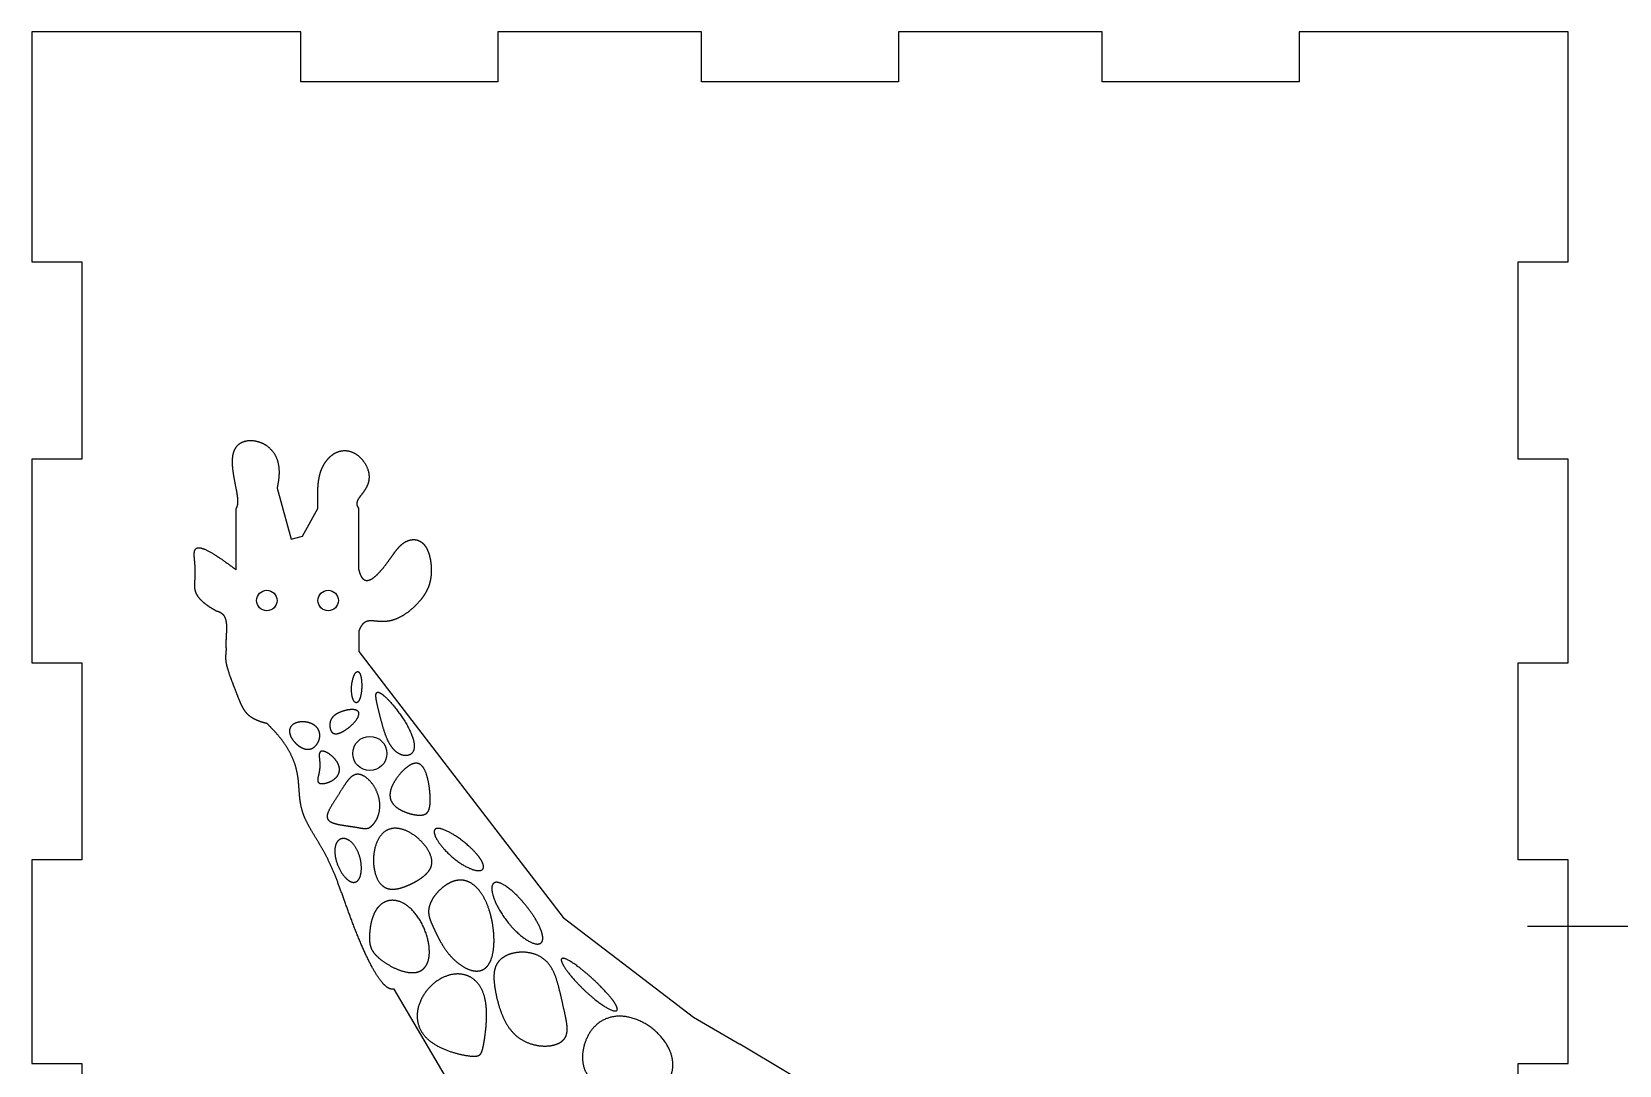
# Model space of a CAD drawing. Header units: centimetres. Extents: x 0 to 23.1, y -0.1 to 26.6.
# Drawn here: x 0 to 7.77, y 21.58 to 26.63 of the extents above; entities that cross this region are included whole.
import ezdxf

# ---------------------------------------------------------------- set-up
doc = ezdxf.new("R2010")
doc.units = ezdxf.units.CM
doc.header["$MEASUREMENT"] = 0
for name, color, linetype in [('light v3_box', 7, 'Continuous'), ('light v3_Sketch14', 7, 'Continuous'), ('light v3_Sketch16', 7, 'Continuous'), ('light v3_Sketch18', 7, 'Continuous')]:
    doc.layers.add(name, color=color, linetype=linetype)

msp = doc.modelspace()

# ---------------------------------------------------------------- linework, layer by layer
at = {"layer": 'light v3_box'}
for p, q in [((1.316, 26.632), (0, 26.632)), ((0, 26.632), (0, 25.506)), ((1.316, 26.387), (1.316, 26.632)), ((2.28, 26.632), (2.28, 26.387)), ((3.276, 26.632), (2.28, 26.632)), ((3.276, 26.387), (3.276, 26.632)), ((4.24, 26.632), (4.24, 26.387)), ((5.236, 26.632), (4.24, 26.632)), ((5.236, 26.387), (5.236, 26.632)), ((7.516, 26.632), (6.2, 26.632)), ((6.2, 26.632), (6.2, 26.387)), ((7.516, 25.506), (7.516, 26.632)), ((2.28, 26.387), (1.316, 26.387)), ((4.24, 26.387), (3.276, 26.387)), ((6.2, 26.387), (5.236, 26.387)), ((0, 25.506), (0.245, 25.506)), ((0.245, 25.506), (0.245, 24.542)), ((7.271, 24.542), (7.271, 25.506)), ((7.271, 25.506), (7.516, 25.506)), ((0, 24.542), (0, 23.546)), ((0.245, 24.542), (0, 24.542)), ((7.516, 24.542), (7.271, 24.542)), ((7.516, 23.546), (7.516, 24.542)), ((0, 23.546), (0.245, 23.546)), ((0.245, 23.546), (0.245, 22.582)), ((7.271, 22.582), (7.271, 23.546)), ((7.271, 23.546), (7.516, 23.546)), ((0.245, 22.582), (0, 22.582)), ((0, 22.582), (0, 21.586)), ((7.516, 22.582), (7.271, 22.582)), ((7.516, 21.586), (7.516, 22.582)), ((0, 21.586), (0.245, 21.586)), ((0.245, 21.586), (0.245, 20.622)), ((7.271, 21.586), (7.516, 21.586)), ((7.271, 20.622), (7.271, 21.586))]:
    msp.add_line(p, q, dxfattribs=at)
at = {"layer": 'light v3_Sketch14'}
for p, q in [((1.2, 24.4), (1.2692, 24.15)), ((1, 24), (1, 24.3)), ((1.3239, 24.1651), (1.4, 24.3)), ((1.6, 24.275), (1.6, 24.3)), ((1.6, 24), (1.6, 24.275)), ((1.2692, 24.15), (1.3239, 24.1651)), ((1.6, 23.7), (1.6, 23.6)), ((1.6, 23.6), (2.6, 22.3)), ((2.6, 22.3), (2.9181, 22.0567)), ((2.9181, 22.0567), (3.2379, 21.8121)), ((2.0721, 21.4416), (1.7729, 21.9498)), ((3.2379, 21.8121), (3.4642, 21.6799)), ((4.1, 21.3), (3.4642, 21.6799))]:
    msp.add_line(p, q, dxfattribs=at)
msp.add_circle((1.6539, 23.102), 0.0837, dxfattribs=at)
for points in [[(1, 24.3), (1.0017, 24.3019), (1.0046, 24.3065), (1.0078, 24.3154), (1.0095, 24.3314), (1.0075, 24.358), (1.002, 24.3909), (0.9942, 24.429), (0.9863, 24.4702), (0.981, 24.5118), (0.981, 24.551), (0.9886, 24.5848), (1.005, 24.611), (1.03, 24.6278), (1.0614, 24.6349), (1.096, 24.6325), (1.1302, 24.6212), (1.1608, 24.6017), (1.1853, 24.5748), (1.2023, 24.541), (1.2109, 24.5007), (1.2108, 24.4635), (1.2069, 24.4328), (1.2026, 24.4111), (1.2, 24.4)], [(1.4, 24.3), (1.3999, 24.3038), (1.3997, 24.3116), (1.3994, 24.3234), (1.3991, 24.3395), (1.399, 24.3605), (1.3992, 24.3821), (1.4, 24.4044), (1.4019, 24.4275), (1.4054, 24.4511), (1.4113, 24.4751), (1.4202, 24.4993), (1.4328, 24.5228), (1.4491, 24.5446), (1.4692, 24.5633), (1.4926, 24.5771), (1.5184, 24.5844), (1.5456, 24.5841), (1.5728, 24.5756), (1.5984, 24.5594), (1.6205, 24.537), (1.6376, 24.5105), (1.6483, 24.4822), (1.6518, 24.4543), (1.6484, 24.4285), (1.6393, 24.4055), (1.6267, 24.3854), (1.613, 24.3679), (1.6009, 24.3524), (1.5924, 24.3381), (1.5888, 24.3247), (1.5904, 24.3145), (1.5942, 24.3072), (1.5979, 24.3024), (1.6, 24.3)], [(0.9, 23.8), (0.8927, 23.8041), (0.8787, 23.8124), (0.8598, 23.8246), (0.8387, 23.8406), (0.8191, 23.8603), (0.806, 23.8797), (0.799, 23.8991), (0.7968, 23.9189), (0.7977, 23.9396), (0.7996, 23.962), (0.8006, 23.9864), (0.7998, 24.0124), (0.7974, 24.0391), (0.7947, 24.0644), (0.7942, 24.0862), (0.7983, 24.102), (0.8092, 24.1099), (0.8283, 24.1086), (0.8565, 24.0974), (0.894, 24.076), (0.9317, 24.0507), (0.9642, 24.0271), (0.9878, 24.0094), (1, 24)], [(1.6, 24), (1.6014, 23.9942), (1.6043, 23.9834), (1.6094, 23.9696), (1.6177, 23.9562), (1.6303, 23.9477), (1.6451, 23.9471), (1.6618, 23.9538), (1.6798, 23.9667), (1.6983, 23.9845), (1.7168, 24.0056), (1.7345, 24.0284), (1.751, 24.0513), (1.7663, 24.0731), (1.7808, 24.093), (1.795, 24.1104), (1.8097, 24.125), (1.8253, 24.1364), (1.8422, 24.1445), (1.8599, 24.1486), (1.8778, 24.1485), (1.895, 24.1436), (1.9105, 24.1339), (1.9237, 24.1198), (1.9344, 24.1021), (1.9426, 24.0818), (1.9485, 24.0601), (1.9523, 24.0381), (1.9544, 24.0165), (1.9549, 23.9957), (1.9539, 23.9758), (1.9516, 23.9567), (1.9478, 23.9381), (1.9421, 23.9196), (1.9341, 23.9007), (1.9232, 23.8811), (1.9092, 23.8607), (1.8917, 23.8395), (1.8711, 23.8183), (1.8478, 23.798), (1.8227, 23.7799), (1.7966, 23.765), (1.7704, 23.7543), (1.7451, 23.7481), (1.7213, 23.7462), (1.6993, 23.7472), (1.6793, 23.7495), (1.6613, 23.7512), (1.6453, 23.7503), (1.6311, 23.7455), (1.6188, 23.736), (1.6104, 23.7243), (1.6049, 23.7131), (1.6016, 23.7045), (1.6, 23.7)], [(0.9, 23.8), (0.9038, 23.7993), (0.911, 23.7976), (0.9207, 23.794), (0.9315, 23.7872), (0.9416, 23.7754), (0.9482, 23.7604), (0.9519, 23.7428), (0.9531, 23.7231), (0.9527, 23.7025), (0.9515, 23.682), (0.9503, 23.6628), (0.9498, 23.6456), (0.9499, 23.6308), (0.9503, 23.6185), (0.9505, 23.608), (0.95, 23.5986), (0.949, 23.5891), (0.948, 23.5785), (0.9479, 23.5657), (0.9496, 23.5497), (0.9537, 23.5302), (0.9603, 23.5076), (0.9687, 23.4825), (0.9784, 23.456), (0.9886, 23.4294), (0.9986, 23.4036), (1.0079, 23.3797), (1.0165, 23.3581), (1.0249, 23.3389), (1.0335, 23.3221), (1.0431, 23.3073), (1.0545, 23.2944), (1.068, 23.283), (1.0841, 23.2729), (1.103, 23.264), (1.1204, 23.2578), (1.1347, 23.2537), (1.1448, 23.2512), (1.15, 23.25)], [(1.6, 23.5), (1.5981, 23.5017), (1.5942, 23.5036), (1.5879, 23.5024), (1.5794, 23.4924), (1.5702, 23.4689), (1.5644, 23.4385), (1.5631, 23.4064), (1.5669, 23.3776), (1.5748, 23.3566), (1.5853, 23.3469), (1.5963, 23.3504), (1.6058, 23.3673), (1.6124, 23.3949), (1.6153, 23.4282), (1.614, 23.4612), (1.6099, 23.4826), (1.6054, 23.4936), (1.6019, 23.4983), (1.6, 23.5)], [(1.7, 23.4), (1.6962, 23.4015), (1.6897, 23.4027), (1.6835, 23.3989), (1.6818, 23.3831), (1.6877, 23.3496), (1.698, 23.3074), (1.7096, 23.2618), (1.722, 23.2167), (1.7362, 23.1753), (1.7538, 23.1399), (1.7761, 23.1125), (1.8029, 23.0946), (1.8316, 23.0882), (1.8567, 23.095), (1.8723, 23.1163), (1.8736, 23.1518), (1.8591, 23.1988), (1.8312, 23.2522), (1.7949, 23.3059), (1.7565, 23.353), (1.729, 23.3806), (1.7126, 23.3936), (1.7038, 23.3985), (1.7, 23.4)], [(1.5, 23.2), (1.496, 23.1989), (1.4885, 23.1976), (1.4787, 23.198), (1.4691, 23.203), (1.4618, 23.2148), (1.4583, 23.2298), (1.4576, 23.2457), (1.4602, 23.2611), (1.467, 23.2753), (1.4791, 23.2883), (1.4973, 23.2998), (1.5208, 23.3094), (1.5469, 23.3159), (1.5718, 23.318), (1.5913, 23.3144), (1.6019, 23.3044), (1.6015, 23.2882), (1.5903, 23.2674), (1.5709, 23.2449), (1.5466, 23.2239), (1.5264, 23.2107), (1.5125, 23.204), (1.504, 23.2011), (1.5, 23.2)], [(1.7729, 21.9498), (1.7692, 21.9488), (1.7616, 21.948), (1.7498, 21.9503), (1.7328, 21.9604), (1.7099, 21.9847), (1.6853, 22.02), (1.6596, 22.0651), (1.6334, 22.1182), (1.6074, 22.1771), (1.5822, 22.2393), (1.5584, 22.3025), (1.536, 22.3646), (1.5147, 22.4243), (1.494, 22.4806), (1.4728, 22.5331), (1.4506, 22.5817), (1.427, 22.6268), (1.4022, 22.6689), (1.3776, 22.7087), (1.3548, 22.7469), (1.3359, 22.7843), (1.322, 22.8216), (1.3137, 22.8594), (1.3095, 22.8981), (1.3073, 22.9378), (1.3041, 22.9787), (1.2971, 23.0208), (1.2841, 23.0641), (1.2637, 23.1087), (1.2351, 23.1545), (1.2054, 23.1921), (1.1792, 23.2208), (1.16, 23.2402), (1.15, 23.25)], [(1.3051, 23.14), (1.3013, 23.1428), (1.2938, 23.149), (1.2831, 23.1596), (1.2707, 23.1757), (1.2608, 23.1971), (1.2588, 23.2177), (1.266, 23.2356), (1.2824, 23.249), (1.306, 23.2567), (1.3334, 23.2581), (1.3608, 23.2528), (1.3843, 23.2414), (1.401, 23.2247), (1.4096, 23.2043), (1.4103, 23.1824), (1.4044, 23.1611), (1.3934, 23.1428), (1.379, 23.1293), (1.3624, 23.1219), (1.344, 23.1211), (1.3285, 23.1257), (1.3167, 23.1319), (1.3089, 23.1371), (1.3051, 23.14)], [(1.4073, 22.9567), (1.4053, 22.9577), (1.4018, 22.96), (1.3986, 22.965), (1.398, 22.9741), (1.4011, 22.989), (1.4055, 23.0065), (1.4088, 23.0254), (1.4098, 23.0448), (1.4087, 23.0635), (1.4068, 23.0805), (1.4057, 23.0949), (1.4073, 23.1058), (1.4126, 23.1125), (1.4222, 23.1143), (1.4358, 23.111), (1.4523, 23.1024), (1.4701, 23.0891), (1.4868, 23.0719), (1.4998, 23.0521), (1.5068, 23.031), (1.506, 23.0103), (1.497, 22.9913), (1.4808, 22.9754), (1.4601, 22.9633), (1.4384, 22.9557), (1.4231, 22.9536), (1.4141, 22.9543), (1.4094, 22.9558), (1.4073, 22.9567)], [(1.6539, 22.7409), (1.6512, 22.7393), (1.6458, 22.7365), (1.6378, 22.7342), (1.6269, 22.7341), (1.61, 22.737), (1.5878, 22.7411), (1.5596, 22.7454), (1.5277, 22.7497), (1.4958, 22.755), (1.4686, 22.7624), (1.4501, 22.7734), (1.4427, 22.7889), (1.4462, 22.8093), (1.4586, 22.8343), (1.4764, 22.8631), (1.4965, 22.8942), (1.5161, 22.9256), (1.5346, 22.9548), (1.5525, 22.9791), (1.571, 22.9957), (1.5913, 23.0028), (1.614, 22.9991), (1.6383, 22.9847), (1.6621, 22.9611), (1.6826, 22.9305), (1.6974, 22.8957), (1.7044, 22.8597), (1.7032, 22.8251), (1.695, 22.7944), (1.6823, 22.7693), (1.6707, 22.7545), (1.6622, 22.7466), (1.6567, 22.7426), (1.6539, 22.7409)], [(1.949, 22.8598), (1.9486, 22.8538), (1.9476, 22.8426), (1.9449, 22.8279), (1.9384, 22.8132), (1.9247, 22.8026), (1.9047, 22.7987), (1.8788, 22.8004), (1.8489, 22.8068), (1.8181, 22.8176), (1.7899, 22.8325), (1.7677, 22.8513), (1.7541, 22.8738), (1.7501, 22.8995), (1.7554, 22.9276), (1.7687, 22.957), (1.7878, 22.9862), (1.8106, 23.0135), (1.8349, 23.0361), (1.8591, 23.0515), (1.8816, 23.0571), (1.9014, 23.0511), (1.9179, 23.0331), (1.9308, 23.0047), (1.9403, 22.969), (1.9465, 22.9299), (1.9491, 22.8993), (1.9496, 22.8785), (1.9493, 22.8658), (1.949, 22.8598)], [(1.579, 22.4718), (1.5743, 22.4711), (1.5645, 22.4718), (1.5485, 22.4788), (1.5262, 22.4994), (1.5017, 22.5389), (1.4849, 22.5848), (1.4793, 22.6293), (1.4866, 22.6648), (1.5054, 22.6859), (1.5318, 22.6896), (1.5608, 22.6753), (1.5868, 22.6446), (1.6056, 22.6022), (1.6147, 22.5553), (1.613, 22.512), (1.6035, 22.4868), (1.5924, 22.4758), (1.5836, 22.4725), (1.579, 22.4718)], [(1.8711, 22.4718), (1.8632, 22.4675), (1.847, 22.4593), (1.8219, 22.4483), (1.7884, 22.4374), (1.7495, 22.4351), (1.7159, 22.4486), (1.6899, 22.4802), (1.6736, 22.5284), (1.6687, 22.5864), (1.6766, 22.6455), (1.6978, 22.696), (1.7314, 22.7297), (1.775, 22.7415), (1.8241, 22.7315), (1.8729, 22.704), (1.9154, 22.6657), (1.9459, 22.6235), (1.9605, 22.5836), (1.9581, 22.5489), (1.9402, 22.5195), (1.9161, 22.4991), (1.8945, 22.4849), (1.879, 22.4761), (1.8711, 22.4718)], [(2.207, 22.5631), (2.2094, 22.5568), (2.2118, 22.5453), (2.2089, 22.5323), (2.192, 22.5244), (2.1538, 22.5322), (2.1054, 22.5567), (2.0548, 22.5944), (2.0099, 22.6391), (1.9777, 22.683), (1.9637, 22.7181), (1.9709, 22.7378), (1.9991, 22.7379), (2.0436, 22.7189), (2.0965, 22.6849), (2.1483, 22.6422), (2.1813, 22.6069), (2.1979, 22.5832), (2.2047, 22.5694), (2.207, 22.5631)], [(2.207, 22.0446), (2.2018, 22.042), (2.1907, 22.038), (2.1726, 22.0358), (2.1462, 22.0402), (2.112, 22.056), (2.0791, 22.0798), (2.0497, 22.1084), (2.025, 22.1392), (2.0053, 22.1701), (1.9894, 22.1995), (1.9762, 22.2268), (1.9645, 22.2517), (1.9538, 22.2747), (1.9452, 22.2968), (1.9402, 22.3194), (1.9409, 22.3435), (1.9486, 22.3697), (1.9634, 22.3971), (1.9844, 22.424), (2.0098, 22.4481), (2.0377, 22.4673), (2.0663, 22.4796), (2.0945, 22.4843), (2.1214, 22.4814), (2.1467, 22.4711), (2.1703, 22.4541), (2.1919, 22.4307), (2.2114, 22.401), (2.2285, 22.3653), (2.2428, 22.324), (2.2537, 22.278), (2.2607, 22.2289), (2.2628, 22.1794), (2.2591, 22.1327), (2.249, 22.0921), (2.2354, 22.0672), (2.2223, 22.0537), (2.2123, 22.0472), (2.207, 22.0446)], [(2.5, 22.2), (2.5002, 22.1925), (2.4984, 22.1796), (2.4885, 22.1671), (2.4626, 22.1659), (2.4153, 22.1896), (2.3619, 22.2347), (2.3116, 22.2945), (2.2721, 22.3595), (2.2494, 22.4186), (2.247, 22.4612), (2.2657, 22.4789), (2.3034, 22.4676), (2.354, 22.4295), (2.4088, 22.3724), (2.458, 22.3065), (2.4858, 22.2562), (2.497, 22.2247), (2.4998, 22.2075), (2.5, 22.2)], [(1.9113, 22.0446), (1.9054, 22.0402), (1.8925, 22.0331), (1.87, 22.0274), (1.8353, 22.0294), (1.7891, 22.0442), (1.7452, 22.0665), (1.7081, 22.0917), (1.6807, 22.1162), (1.6635, 22.1392), (1.6546, 22.1619), (1.6515, 22.1866), (1.6518, 22.2152), (1.6547, 22.2479), (1.6612, 22.2831), (1.6727, 22.3182), (1.6909, 22.3496), (1.7167, 22.3734), (1.7495, 22.3861), (1.7874, 22.3847), (1.8276, 22.3676), (1.8668, 22.3345), (1.9015, 22.2875), (1.9284, 22.2312), (1.9447, 22.1719), (1.9482, 22.1164), (1.94, 22.08), (1.9278, 22.0594), (1.9171, 22.049), (1.9113, 22.0446)], [(2.6, 21.7), (2.5957, 21.6956), (2.5857, 21.6875), (2.567, 21.6778), (2.5352, 21.6698), (2.4885, 21.6693), (2.4401, 21.6791), (2.3949, 21.6995), (2.3565, 21.73), (2.3261, 21.7689), (2.303, 21.8139), (2.2859, 21.8624), (2.2732, 21.9115), (2.2641, 21.9587), (2.2594, 22.0022), (2.2613, 22.0408), (2.2726, 22.0736), (2.295, 22.1), (2.3287, 22.1193), (2.371, 22.1303), (2.4174, 22.1317), (2.4627, 22.1226), (2.5023, 22.1025), (2.5333, 22.0719), (2.5558, 22.0325), (2.5718, 21.9866), (2.584, 21.9371), (2.595, 21.887), (2.6061, 21.8391), (2.6161, 21.7951), (2.6215, 21.7565), (2.619, 21.7305), (2.6118, 21.714), (2.6043, 21.7044), (2.6, 21.7)], [(2.8606, 21.8657), (2.8634, 21.8595), (2.8667, 21.8491), (2.864, 21.8394), (2.8457, 21.8398), (2.8032, 21.8617), (2.7487, 21.9018), (2.691, 21.9539), (2.6393, 22.0094), (2.6017, 22.0588), (2.5848, 22.0933), (2.5921, 22.1062), (2.6236, 22.0943), (2.6739, 22.0603), (2.7338, 22.0107), (2.7927, 21.9545), (2.8305, 21.9122), (2.8497, 21.8859), (2.8578, 21.8718), (2.8606, 21.8657)], [(2.207, 21.6612), (2.2057, 21.6553), (2.2029, 21.6448), (2.1981, 21.6326), (2.1893, 21.6229), (2.1688, 21.6194), (2.1356, 21.6222), (2.0903, 21.6308), (2.0374, 21.6458), (1.9835, 21.6688), (1.9357, 21.7008), (1.9006, 21.7423), (1.8827, 21.792), (1.8834, 21.8465), (1.9019, 21.9014), (1.9353, 21.9514), (1.9796, 21.9916), (2.0301, 22.0179), (2.0818, 22.0276), (2.1299, 22.0201), (2.1704, 21.9961), (2.2005, 21.9577), (2.2188, 21.9083), (2.2262, 21.8522), (2.2256, 21.7944), (2.2203, 21.7401), (2.2149, 21.7029), (2.211, 21.68), (2.2084, 21.667), (2.207, 21.6612)], [(3.0716, 21.4716), (3.0643, 21.4682), (3.049, 21.4624), (3.0245, 21.4571), (2.9894, 21.4555), (2.9434, 21.4594), (2.8966, 21.466), (2.8503, 21.473), (2.8062, 21.4806), (2.7662, 21.4918), (2.7325, 21.5107), (2.7075, 21.541), (2.6933, 21.5839), (2.6919, 21.6368), (2.7046, 21.6937), (2.7319, 21.7473), (2.7732, 21.7901), (2.8267, 21.8158), (2.8887, 21.8213), (2.9539, 21.8069), (3.0165, 21.7752), (3.0705, 21.7304), (3.111, 21.6778), (3.1347, 21.6229), (3.1406, 21.571), (3.1303, 21.5262), (3.1114, 21.4985), (3.0928, 21.483), (3.0788, 21.475), (3.0716, 21.4716)]]:
    msp.add_open_spline(points, degree=5, dxfattribs=at)
at = {"layer": 'light v3_Sketch16'}
msp.add_line((7.3173, 22.2566), (8.0662, 22.2566), dxfattribs=at)
at = {"layer": 'light v3_Sketch18'}
for centre in [(1.15, 23.85), (1.45, 23.85)]:
    msp.add_circle(centre, 0.05, dxfattribs=at)

doc.saveas('drawing.dxf')
